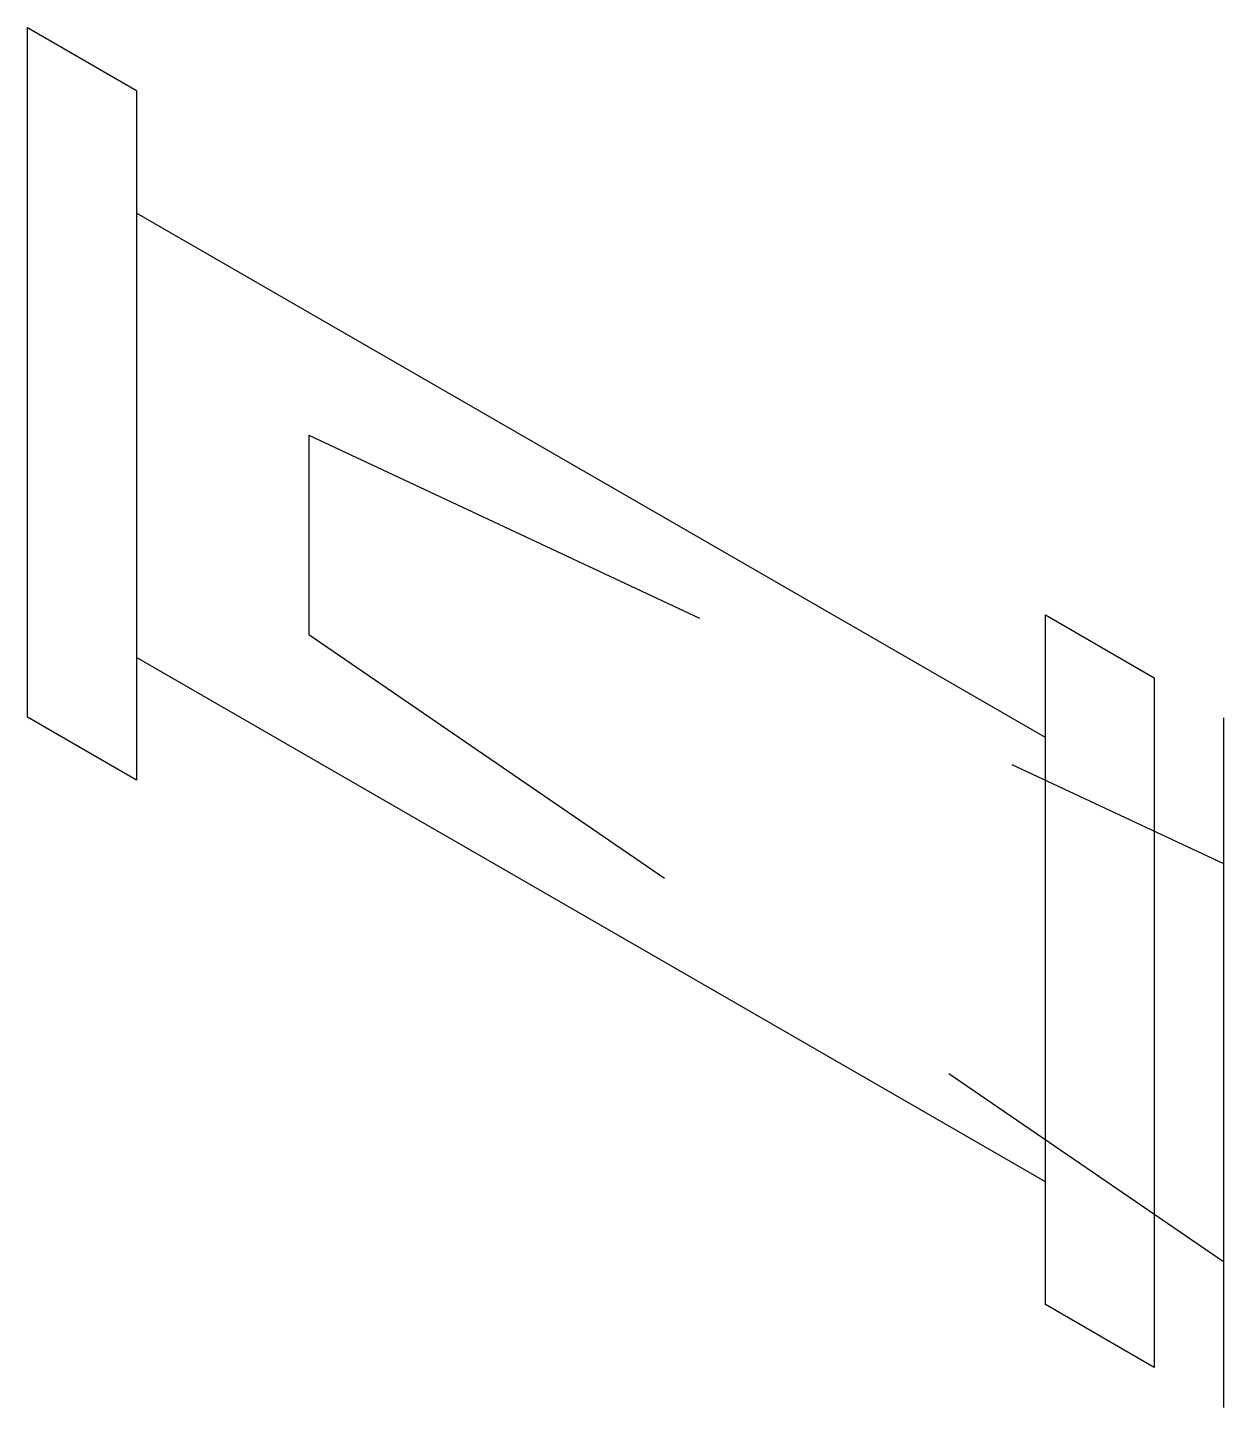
# Model space of a CAD drawing. Header units: millimetres. Extents: x -9879.179 to -9878.833, y -38.043 to -37.643.
import ezdxf

# ---------------------------------------------------------------- set-up
doc = ezdxf.new("R2010")
doc.units = ezdxf.units.MM
doc.header["$LTSCALE"] = 10
doc.linetypes.add('HIDDEN2', pattern=[0.1875, 0.125, -0.0625])
doc.layers.add('Tub_iso_componentes', color=2, linetype='Continuous')

msp = doc.modelspace()

# ---------------------------------------------------------------- linework, layer by layer
at = {"layer": 'Tub_iso_componentes', "color": 2}
for p, q in [((-9879.17928, -37.84264), (-9879.17928, -37.64264)), ((-9879.17928, -37.64264), (-9879.14775, -37.66084)), ((-9879.14775, -37.66084), (-9879.14775, -37.86084)), ((-9878.88428, -37.84852), (-9879.14775, -37.69641)), ((-9878.88428, -38.01295), (-9878.88428, -37.81295)), ((-9878.88428, -37.81295), (-9878.85275, -37.83116)), ((-9878.88428, -37.97739), (-9879.14775, -37.82527)), ((-9878.85275, -37.83116), (-9878.85275, -38.03116)), ((-9879.14775, -37.86084), (-9879.17928, -37.84264)), ((-9878.83267, -37.84275), (-9878.83267, -38.04275)), ((-9878.85275, -38.03116), (-9878.88428, -38.01295))]:
    msp.add_line(p, q, dxfattribs=at)
at = {"layer": 'Tub_iso_componentes', "color": 1, "linetype": 'HIDDEN2', "ltscale": 0.1}
for p, q in [((-9879.09775, -37.76084), (-9878.83267, -37.88502)), ((-9879.09775, -37.76084), (-9879.09775, -37.81858)), ((-9879.09775, -37.81858), (-9878.83267, -38.00049))]:
    msp.add_line(p, q, dxfattribs=at)

doc.saveas('drawing.dxf')
